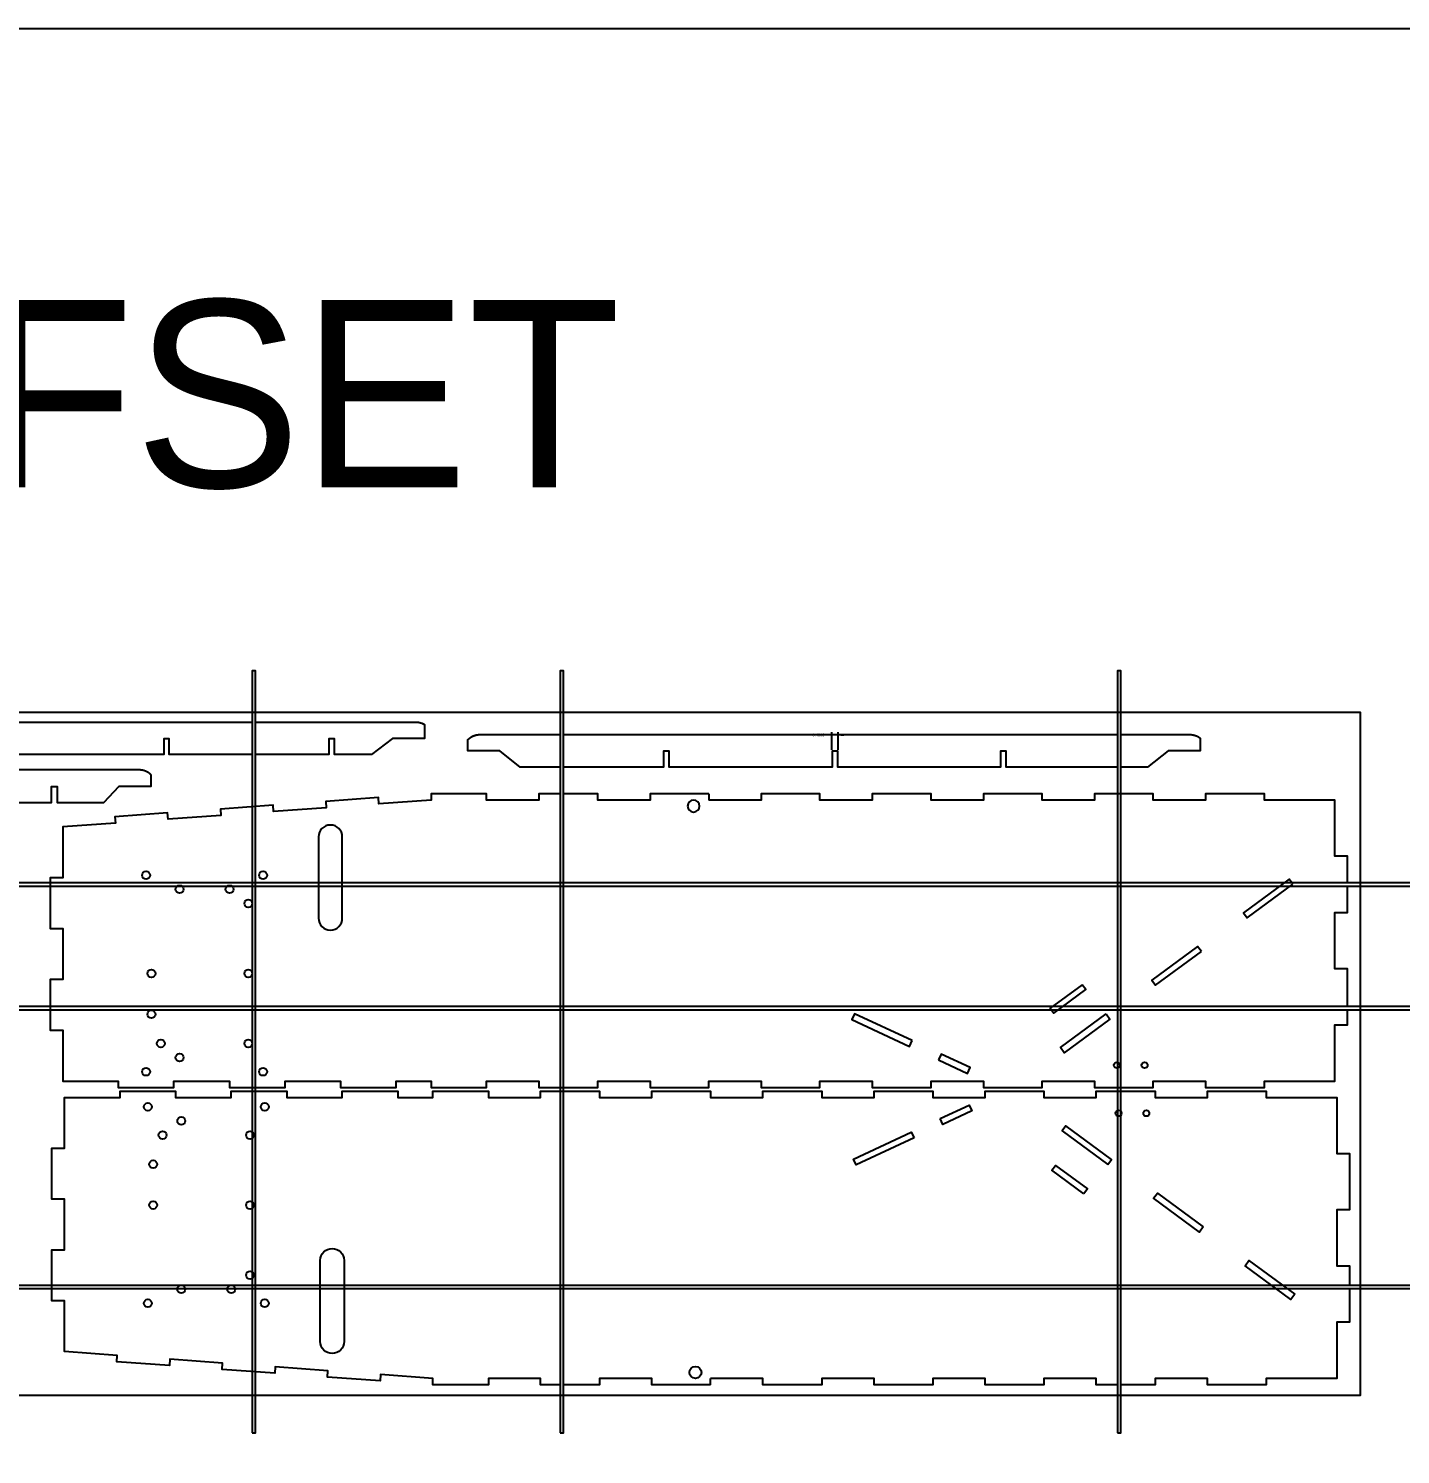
# Model space of a CAD drawing. Header units: inches. Extents: x -1514 to 1282, y -2074 to 286.
# Drawn here: x -464.4 to -378, y -1411.2 to -1321.4 of the extents above; entities that cross this region are included whole.
import ezdxf

# ---------------------------------------------------------------- set-up
doc = ezdxf.new("R2010")
doc.units = ezdxf.units.IN
doc.header["$LTSCALE"] = 0.1
doc.header["$MEASUREMENT"] = 0
doc.linetypes.add('ACAD_ISO03W100', pattern=[30, 12, -18])
doc.layers.add('pic', color=1, linetype='Continuous')
doc.dimstyles.get("Standard").update_dxf_attribs({"dimtxt": 0.18, "dimasz": 0.18, "dimexe": 0.18, "dimexo": 0.0625, "dimgap": 0.09, "dimtad": 0, "dimtih": 1, "dimtoh": 1, "dimdec": 4, "dimzin": 0, "dimdsep": 46, "dimtxsty": 'Standard', "dimcen": 0.09, "dimadec": 0, "dimazin": 0, "dimtfac": 1, "dimtdec": 4, "dimtofl": 0, "dimtmove": 0, "dimatfit": 3, "dimfxl": 1, "dimtolj": 1, "dimtzin": 0, "dimarcsym": 0})

# ---------------------------------------------------------------- blocks, each defined once
blk = doc.blocks.new('*D161')
at = {"color": 0, "linetype": 'ACAD_ISO03W100', "lineweight": -2, "transparency": 16777216}
for p, q in [((-414.013, -1365.882), (-414.193, -1365.882)), ((-413.833, -1366.82), (-413.833, -1365.702)), ((-413.433, -1366.82), (-413.433, -1365.702)), ((-413.253, -1365.882), (-413.073, -1365.882))]:
    blk.add_line(p, q, dxfattribs=at)
at = {"color": 0, "linetype": 'ACAD_ISO03W100', "lineweight": 100, "transparency": 16777216}
for points in [[(-414.013, -1365.852), (-414.013, -1365.912), (-413.833, -1365.882)], [(-413.253, -1365.852), (-413.253, -1365.912), (-413.433, -1365.882)]]:
    blk.add_solid(points, dxfattribs=at)
at = {"layer": 'Defpoints', "color": 0, "linetype": 'ACAD_ISO03W100', "lineweight": 100, "transparency": 16777216}
for p in [(-413.833, -1365.882), (-413.833, -1366.882), (-413.433, -1366.882)]:
    blk.add_point(p, dxfattribs=at)
at = {"color": 0, "linetype": 'ACAD_ISO03W100', "lineweight": 100, "transparency": 16777216, "insert": (-414.673, -1365.882), "char_height": 0.18, "attachment_point": 5}
blk.add_mtext('\\A1;0.4000', dxfattribs=at)

msp = doc.modelspace()

# ---------------------------------------------------------------- linework, layer by layer
at = {"color": 7, "linetype": 'Continuous', "lineweight": 25}
for p, q in [((-439.07332, -1369.58736), (-439.07332, -1369.98842)), ((-421.57594, -1369.58736), (-421.57594, -1369.98736)), ((-438.96399, -1406.8115), (-438.96399, -1406.41044)), ((-421.46661, -1406.8115), (-421.46661, -1406.4115))]:
    msp.add_line(p, q, dxfattribs=at)
for points in [[(-467.92946, -1365.06763), (-450.33585, -1365.06763)], [(-450.13585, -1365.06763), (-440.05645, -1365.06763), (-440.05199, -1365.06764), (-440.04751, -1365.06766), (-440.04303, -1365.06771), (-440.03854, -1365.06777), (-440.03405, -1365.06786), (-440.02956, -1365.06796), (-440.02507, -1365.06808), (-440.02059, -1365.06821), (-440.0161, -1365.06837), (-440.0116, -1365.06854), (-440.00711, -1365.06873), (-440.00262, -1365.06894), (-439.99813, -1365.06917), (-439.99364, -1365.06942), (-439.98915, -1365.06968), (-439.98466, -1365.06996), (-439.98017, -1365.07026), (-439.97568, -1365.07058), (-439.97119, -1365.07092), (-439.9667, -1365.07127), (-439.96221, -1365.07164), (-439.95772, -1365.07204), (-439.95324, -1365.07244), (-439.94875, -1365.07287), (-439.94427, -1365.07332), (-439.93979, -1365.07378), (-439.9353, -1365.07426), (-439.93082, -1365.07476), (-439.92635, -1365.07528), (-439.92187, -1365.07581), (-439.91739, -1365.07637), (-439.91292, -1365.07694), (-439.90845, -1365.07753), (-439.90398, -1365.07813), (-439.89951, -1365.07876), (-439.89505, -1365.0794), (-439.89059, -1365.08006), (-439.88613, -1365.08074), (-439.88167, -1365.08144), (-439.87722, -1365.08216), (-439.87277, -1365.08289), (-439.86832, -1365.08364), (-439.86387, -1365.08441), (-439.85943, -1365.0852), (-439.85499, -1365.086), (-439.85056, -1365.08682), (-439.84613, -1365.08766), (-439.8417, -1365.08852), (-439.83727, -1365.0894), (-439.83285, -1365.09029), (-439.82844, -1365.0912), (-439.82403, -1365.09213), (-439.81962, -1365.09308), (-439.81521, -1365.09405), (-439.81081, -1365.09503), (-439.80642, -1365.09603), (-439.80203, -1365.09705), (-439.79764, -1365.09809), (-439.79326, -1365.09914), (-439.78888, -1365.10022), (-439.78451, -1365.10131), (-439.78015, -1365.10241), (-439.77579, -1365.10354), (-439.77143, -1365.10468), (-439.76708, -1365.10584), (-439.76273, -1365.10702), (-439.7584, -1365.10822), (-439.75406, -1365.10944), (-439.74973, -1365.11067), (-439.74541, -1365.11192), (-439.7411, -1365.11319), (-439.73679, -1365.11447), (-439.73249, -1365.11577), (-439.72819, -1365.1171), (-439.7239, -1365.11843), (-439.71962, -1365.11979), (-439.71534, -1365.12117), (-439.71107, -1365.12256), (-439.70681, -1365.12397), (-439.70255, -1365.12539), (-439.69831, -1365.12683), (-439.69618, -1365.12757), (-439.69403, -1365.12831), (-439.68977, -1365.1298), (-439.6855, -1365.13131), (-439.68124, -1365.13284), (-439.67698, -1365.13439), (-439.67273, -1365.13596), (-439.66849, -1365.13755), (-439.66425, -1365.13915), (-439.66001, -1365.14077), (-439.65579, -1365.14241), (-439.65157, -1365.14407), (-439.64736, -1365.14574), (-439.64315, -1365.14744), (-439.63895, -1365.14915), (-439.63476, -1365.15088), (-439.63057, -1365.15263), (-439.62639, -1365.15439), (-439.62222, -1365.15618), (-439.61806, -1365.15798), (-439.6139, -1365.1598), (-439.60975, -1365.16163), (-439.60561, -1365.16349), (-439.60147, -1365.16536), (-439.59735, -1365.16725), (-439.59323, -1365.16916), (-439.58912, -1365.17108), (-439.58502, -1365.17302), (-439.58093, -1365.17498), (-439.57684, -1365.17696), (-439.57277, -1365.17896), (-439.5687, -1365.18097), (-439.56464, -1365.183), (-439.56059, -1365.18504), (-439.55655, -1365.18711), (-439.55252, -1365.18919), (-439.5485, -1365.19129), (-439.54449, -1365.1934), (-439.54048, -1365.19553), (-439.53649, -1365.19768), (-439.53251, -1365.19985), (-439.52853, -1365.20203), (-439.52457, -1365.20423), (-439.52062, -1365.20645), (-439.51667, -1365.20869), (-439.51274, -1365.21094), (-439.50882, -1365.2132), (-439.49256, -1365.2227), (-439.49256, -1366.0976), (-441.50899, -1366.0976), (-442.82126, -1367.11763), (-445.16556, -1367.11763), (-445.16556, -1366.11763), (-445.51556, -1366.11763), (-445.51556, -1367.11763), (-450.13585, -1367.11763)], [(-430.93545, -1367.90741), (-433.45756, -1367.90741), (-434.75024, -1366.88737), (-436.76657, -1366.88737), (-436.76657, -1366.19812), (-436.75753, -1366.18843), (-436.75517, -1366.18593), (-436.75281, -1366.18343), (-436.75044, -1366.18095), (-436.74805, -1366.17847), (-436.74566, -1366.17599), (-436.74326, -1366.17353), (-436.74085, -1366.17107), (-436.73843, -1366.16862), (-436.736, -1366.16618), (-436.73357, -1366.16375), (-436.73112, -1366.16133), (-436.72867, -1366.15891), (-436.7262, -1366.15651), (-436.72373, -1366.15411), (-436.72125, -1366.15172), (-436.71876, -1366.14933), (-436.71626, -1366.14696), (-436.71375, -1366.14459), (-436.71124, -1366.14224), (-436.70871, -1366.13989), (-436.70618, -1366.13755), (-436.70364, -1366.13522), (-436.70109, -1366.13289), (-436.69853, -1366.13058), (-436.69597, -1366.12827), (-436.69339, -1366.12597), (-436.69081, -1366.12368), (-436.68822, -1366.1214), (-436.68562, -1366.11913), (-436.68301, -1366.11687), (-436.6804, -1366.11461), (-436.67778, -1366.11237), (-436.67515, -1366.11013), (-436.67251, -1366.1079), (-436.66987, -1366.10568), (-436.66721, -1366.10347), (-436.66455, -1366.10127), (-436.66188, -1366.09908), (-436.65921, -1366.09689), (-436.65653, -1366.09472), (-436.65383, -1366.09255), (-436.65114, -1366.09039), (-436.64843, -1366.08825), (-436.64572, -1366.08611), (-436.643, -1366.08398), (-436.64027, -1366.08186), (-436.63754, -1366.07974), (-436.6348, -1366.07764), (-436.63205, -1366.07555), (-436.62929, -1366.07346), (-436.62653, -1366.07139), (-436.62376, -1366.06932), (-436.62099, -1366.06727), (-436.61821, -1366.06522), (-436.61542, -1366.06318), (-436.61262, -1366.06115), (-436.60982, -1366.05913), (-436.60701, -1366.05712), (-436.60419, -1366.05512), (-436.60137, -1366.05313), (-436.59854, -1366.05115), (-436.59571, -1366.04918), (-436.59287, -1366.04721), (-436.59002, -1366.04526), (-436.58717, -1366.04332), (-436.58431, -1366.04138), (-436.58144, -1366.03946), (-436.57857, -1366.03755), (-436.57569, -1366.03564), (-436.57281, -1366.03375), (-436.56992, -1366.03186), (-436.56702, -1366.02999), (-436.56412, -1366.02812), (-436.56122, -1366.02626), (-436.5583, -1366.02442), (-436.55538, -1366.02258), (-436.55246, -1366.02076), (-436.54953, -1366.01894), (-436.54659, -1366.01713), (-436.54365, -1366.01534), (-436.54071, -1366.01355), (-436.53776, -1366.01178), (-436.5348, -1366.01001), (-436.53184, -1366.00825), (-436.52887, -1366.00651), (-436.5259, -1366.00477), (-436.52292, -1366.00305), (-436.51994, -1366.00133), (-436.51695, -1365.99963), (-436.51395, -1365.99793), (-436.51096, -1365.99625), (-436.50795, -1365.99457), (-436.50495, -1365.99291), (-436.50193, -1365.99125), (-436.49892, -1365.98961), (-436.4959, -1365.98798), (-436.49287, -1365.98636), (-436.48984, -1365.98474), (-436.4868, -1365.98314), (-436.48376, -1365.98155), (-436.48072, -1365.97997), (-436.47766, -1365.9784), (-436.4746, -1365.97684), (-436.47154, -1365.97528), (-436.46847, -1365.97374), (-436.46539, -1365.97221), (-436.46231, -1365.97069), (-436.45922, -1365.96917), (-436.45613, -1365.96767), (-436.45303, -1365.96618), (-436.44993, -1365.96469), (-436.44682, -1365.96322), (-436.44371, -1365.96176), (-436.44059, -1365.9603), (-436.43746, -1365.95886), (-436.43433, -1365.95742), (-436.4312, -1365.956), (-436.42806, -1365.95458), (-436.42492, -1365.95318), (-436.42177, -1365.95179), (-436.41861, -1365.9504), (-436.41546, -1365.94903), (-436.41229, -1365.94766), (-436.40912, -1365.94631), (-436.40595, -1365.94496), (-436.40277, -1365.94363), (-436.39959, -1365.9423), (-436.39641, -1365.94099), (-436.39322, -1365.93969), (-436.39002, -1365.93839), (-436.38682, -1365.93711), (-436.38362, -1365.93583), (-436.38041, -1365.93457), (-436.3772, -1365.93331), (-436.37398, -1365.93207), (-436.37076, -1365.93083), (-436.36754, -1365.92961), (-436.36431, -1365.9284), (-436.36108, -1365.92719), (-436.35784, -1365.926), (-436.3546, -1365.92481), (-436.35136, -1365.92364), (-436.34811, -1365.92248), (-436.34486, -1365.92132), (-436.3416, -1365.92018), (-436.33834, -1365.91905), (-436.33508, -1365.91792), (-436.33181, -1365.91681), (-436.32854, -1365.91571), (-436.32527, -1365.91462), (-436.322, -1365.91353), (-436.31872, -1365.91246), (-436.31543, -1365.9114), (-436.31215, -1365.91035), (-436.30886, -1365.9093), (-436.30557, -1365.90827), (-436.30227, -1365.90725), (-436.29897, -1365.90624), (-436.29567, -1365.90524), (-436.29237, -1365.90425), (-436.28906, -1365.90327), (-436.28575, -1365.9023), (-436.28244, -1365.90134), (-436.27912, -1365.90039), (-436.2758, -1365.89945), (-436.27248, -1365.89852), (-436.26916, -1365.8976), (-436.26583, -1365.8967), (-436.2625, -1365.8958), (-436.25917, -1365.89491), (-436.25584, -1365.89403), (-436.2525, -1365.89317), (-436.24916, -1365.89231), (-436.24582, -1365.89146), (-436.24248, -1365.89063), (-436.23914, -1365.8898), (-436.23579, -1365.88899), (-436.23244, -1365.88818), (-436.22909, -1365.88739), (-436.22574, -1365.88661), (-436.22238, -1365.88583), (-436.21902, -1365.88507), (-436.21566, -1365.88432), (-436.2123, -1365.88358), (-436.20894, -1365.88284), (-436.20558, -1365.88212), (-436.20221, -1365.88141), (-436.19884, -1365.88071), (-436.19548, -1365.88002), (-436.1921, -1365.87934), (-436.18873, -1365.87868), (-436.18536, -1365.87802), (-436.18198, -1365.87737), (-436.17861, -1365.87673), (-436.17523, -1365.87611), (-436.17185, -1365.87549), (-436.16847, -1365.87489), (-436.16509, -1365.87429), (-436.16171, -1365.87371), (-436.15833, -1365.87313), (-436.15494, -1365.87257), (-436.15156, -1365.87202), (-436.14815, -1365.87147), (-436.14473, -1365.87094), (-436.14131, -1365.87041), (-436.13789, -1365.8699), (-436.13446, -1365.86939), (-436.13104, -1365.8689), (-436.12761, -1365.86841), (-436.12418, -1365.86794), (-436.12075, -1365.86748), (-436.11732, -1365.86702), (-436.11389, -1365.86658), (-436.11045, -1365.86615), (-436.10702, -1365.86573), (-436.10358, -1365.86532), (-436.10014, -1365.86492), (-436.0967, -1365.86453), (-436.09326, -1365.86415), (-436.08981, -1365.86378), (-436.08637, -1365.86342), (-436.08292, -1365.86307), (-436.07948, -1365.86273), (-436.07603, -1365.8624), (-436.07258, -1365.86209), (-436.06913, -1365.86178), (-436.06568, -1365.86148), (-436.06223, -1365.8612), (-436.05878, -1365.86092), (-436.05532, -1365.86066), (-436.05187, -1365.8604), (-436.04841, -1365.86016), (-436.04496, -1365.85992), (-436.0415, -1365.8597), (-436.03805, -1365.85949), (-436.03459, -1365.85929), (-436.03113, -1365.85909), (-436.02768, -1365.85891), (-436.02422, -1365.85874), (-436.02076, -1365.85858), (-436.0173, -1365.85843), (-436.01384, -1365.85829), (-436.01038, -1365.85816), (-436.00692, -1365.85804), (-436.00346, -1365.85793), (-436.00001, -1365.85783), (-435.99655, -1365.85774), (-435.99309, -1365.85766), (-435.98963, -1365.8576), (-435.98617, -1365.85754), (-435.98271, -1365.85749), (-435.97925, -1365.85746), (-435.97579, -1365.85743), (-435.97233, -1365.85742), (-435.96889, -1365.85741), (-430.93545, -1365.85741)], [(-430.73545, -1365.85741), (-395.82431, -1365.85741)], [(-395.62431, -1365.85741), (-391.2968, -1365.85741), (-391.2914, -1365.85742), (-391.28596, -1365.85746), (-391.28052, -1365.85753), (-391.27508, -1365.85762), (-391.26964, -1365.85774), (-391.2642, -1365.85788), (-391.25876, -1365.85805), (-391.25332, -1365.85824), (-391.24787, -1365.85847), (-391.24243, -1365.85871), (-391.23698, -1365.85899), (-391.23154, -1365.85929), (-391.2261, -1365.85961), (-391.22065, -1365.85997), (-391.21521, -1365.86034), (-391.20976, -1365.86075), (-391.20432, -1365.86118), (-391.19888, -1365.86163), (-391.19344, -1365.86211), (-391.188, -1365.86262), (-391.18257, -1365.86315), (-391.17713, -1365.86371), (-391.1717, -1365.8643), (-391.16627, -1365.86491), (-391.16084, -1365.86555), (-391.15541, -1365.86621), (-391.14999, -1365.8669), (-391.14457, -1365.86761), (-391.13915, -1365.86835), (-391.13374, -1365.86912), (-391.12833, -1365.86991), (-391.12292, -1365.87073), (-391.11752, -1365.87157), (-391.11212, -1365.87244), (-391.10672, -1365.87334), (-391.10133, -1365.87426), (-391.09594, -1365.8752), (-391.09056, -1365.87618), (-391.08519, -1365.87717), (-391.07981, -1365.8782), (-391.07445, -1365.87925), (-391.06909, -1365.88032), (-391.06373, -1365.88143), (-391.05838, -1365.88255), (-391.05304, -1365.88371), (-391.0477, -1365.88488), (-391.04237, -1365.88609), (-391.03704, -1365.88732), (-391.03173, -1365.88857), (-391.02641, -1365.88985), (-391.02111, -1365.89116), (-391.01581, -1365.89249), (-391.01052, -1365.89385), (-391.00524, -1365.89524), (-390.99997, -1365.89665), (-390.9947, -1365.89808), (-390.98945, -1365.89954), (-390.9842, -1365.90103), (-390.97896, -1365.90254), (-390.97372, -1365.90408), (-390.9685, -1365.90564), (-390.96329, -1365.90723), (-390.95808, -1365.90885), (-390.95289, -1365.91049), (-390.9477, -1365.91215), (-390.94253, -1365.91384), (-390.93736, -1365.91556), (-390.9322, -1365.9173), (-390.92706, -1365.91907), (-390.92191, -1365.92087), (-390.91676, -1365.9227), (-390.91163, -1365.92455), (-390.9065, -1365.92643), (-390.90138, -1365.92834), (-390.89627, -1365.93027), (-390.89116, -1365.93223), (-390.88607, -1365.93422), (-390.88098, -1365.93623), (-390.87591, -1365.93827), (-390.87084, -1365.94033), (-390.86578, -1365.94243), (-390.86073, -1365.94454), (-390.85569, -1365.94669), (-390.85066, -1365.94886), (-390.84564, -1365.95105), (-390.84063, -1365.95327), (-390.83563, -1365.95552), (-390.83064, -1365.95779), (-390.82566, -1365.96009), (-390.8207, -1365.96241), (-390.81574, -1365.96476), (-390.8108, -1365.96714), (-390.80587, -1365.96954), (-390.80095, -1365.97196), (-390.79604, -1365.97441), (-390.79114, -1365.97689), (-390.78626, -1365.97939), (-390.78139, -1365.98192), (-390.77653, -1365.98447), (-390.77169, -1365.98704), (-390.76686, -1365.98964), (-390.76204, -1365.99227), (-390.75723, -1365.99492), (-390.75244, -1365.99759), (-390.74767, -1366.00029), (-390.74291, -1366.00302), (-390.73816, -1366.00577), (-390.73343, -1366.00854), (-390.72871, -1366.01134), (-390.72401, -1366.01416), (-390.71932, -1366.017), (-390.71465, -1366.01987), (-390.70999, -1366.02276), (-390.70535, -1366.02568), (-390.70073, -1366.02862), (-390.69612, -1366.03159), (-390.69153, -1366.03458), (-390.68696, -1366.03759), (-390.6824, -1366.04063), (-390.67786, -1366.04369), (-390.67334, -1366.04677), (-390.66883, -1366.04988), (-390.66435, -1366.05301), (-390.65988, -1366.05616), (-390.65543, -1366.05934), (-390.65099, -1366.06254), (-390.64658, -1366.06576), (-390.63209, -1366.07646), (-390.63209, -1366.88737), (-392.64842, -1366.88737), (-393.9411, -1367.90741), (-395.62431, -1367.90741)], [(-450.33585, -1367.11763), (-455.56556, -1367.11763), (-455.56556, -1366.11763), (-455.91556, -1366.11763), (-455.91556, -1367.11763), (-466.1696, -1367.11763)], [(-395.82431, -1367.90741), (-402.8436, -1367.90741), (-402.8436, -1366.90741), (-403.1936, -1366.90741), (-403.1936, -1367.90741), (-413.45784, -1367.90741), (-413.45784, -1366.90741), (-413.80784, -1366.90741), (-413.80784, -1367.90741), (-424.07208, -1367.90741), (-424.07208, -1366.90741), (-424.42208, -1366.90741), (-424.42208, -1367.90741), (-430.73545, -1367.90741)], [(-467.92946, -1370.13524), (-462.98118, -1370.13524), (-462.98118, -1369.13524), (-462.63118, -1369.13524), (-462.63118, -1370.13524), (-459.68133, -1370.13524), (-458.72402, -1369.11517), (-456.70984, -1369.11517), (-456.70984, -1368.39771), (-456.71952, -1368.38809), (-456.72187, -1368.38578), (-456.72422, -1368.38347), (-456.72657, -1368.38118), (-456.72894, -1368.37889), (-456.73131, -1368.37661), (-456.7337, -1368.37434), (-456.73609, -1368.37208), (-456.73849, -1368.36982), (-456.74089, -1368.36758), (-456.74331, -1368.36533), (-456.74573, -1368.3631), (-456.74816, -1368.36088), (-456.7506, -1368.35866), (-456.75305, -1368.35645), (-456.7555, -1368.35425), (-456.75796, -1368.35206), (-456.76043, -1368.34987), (-456.76291, -1368.3477), (-456.76539, -1368.34553), (-456.76788, -1368.34337), (-456.77038, -1368.34121), (-456.77289, -1368.33907), (-456.7754, -1368.33693), (-456.77792, -1368.3348), (-456.78045, -1368.33268), (-456.78299, -1368.33057), (-456.78553, -1368.32846), (-456.78808, -1368.32637), (-456.79064, -1368.32428), (-456.7932, -1368.3222), (-456.79578, -1368.32012), (-456.79835, -1368.31806), (-456.80094, -1368.31601), (-456.80353, -1368.31396), (-456.80613, -1368.31192), (-456.80874, -1368.30989), (-456.81135, -1368.30787), (-456.81397, -1368.30585), (-456.81659, -1368.30385), (-456.81923, -1368.30185), (-456.82187, -1368.29986), (-456.82451, -1368.29788), (-456.82716, -1368.29591), (-456.82982, -1368.29395), (-456.83249, -1368.29199), (-456.83516, -1368.29004), (-456.83784, -1368.28811), (-456.84052, -1368.28618), (-456.84321, -1368.28426), (-456.84591, -1368.28234), (-456.84861, -1368.28044), (-456.85132, -1368.27855), (-456.85403, -1368.27666), (-456.85675, -1368.27478), (-456.85948, -1368.27291), (-456.86221, -1368.27105), (-456.86495, -1368.2692), (-456.86769, -1368.26736), (-456.87044, -1368.26553), (-456.87319, -1368.2637), (-456.87595, -1368.26189), (-456.87872, -1368.26008), (-456.88149, -1368.25828), (-456.88427, -1368.25649), (-456.88705, -1368.25471), (-456.88984, -1368.25294), (-456.89263, -1368.25118), (-456.89543, -1368.24942), (-456.89824, -1368.24768), (-456.90105, -1368.24594), (-456.90386, -1368.24421), (-456.90668, -1368.2425), (-456.90951, -1368.24079), (-456.91234, -1368.23909), (-456.91517, -1368.2374), (-456.91801, -1368.23572), (-456.92086, -1368.23405), (-456.92371, -1368.23238), (-456.92656, -1368.23073), (-456.92942, -1368.22908), (-456.93229, -1368.22745), (-456.93516, -1368.22582), (-456.93803, -1368.22421), (-456.94091, -1368.2226), (-456.94379, -1368.221), (-456.94668, -1368.21941), (-456.94957, -1368.21783), (-456.95247, -1368.21626), (-456.95537, -1368.2147), (-456.95827, -1368.21315), (-456.96118, -1368.21161), (-456.9641, -1368.21008), (-456.96701, -1368.20856), (-456.96994, -1368.20704), (-456.97286, -1368.20554), (-456.97579, -1368.20405), (-456.97873, -1368.20256), (-456.98167, -1368.20109), (-456.98461, -1368.19962), (-456.98755, -1368.19817), (-456.9905, -1368.19672), (-456.99346, -1368.19529), (-456.99642, -1368.19386), (-456.99938, -1368.19244), (-457.00234, -1368.19104), (-457.00531, -1368.18964), (-457.00829, -1368.18825), (-457.01127, -1368.18687), (-457.01426, -1368.1855), (-457.01725, -1368.18413), (-457.02025, -1368.18278), (-457.02325, -1368.18144), (-457.02626, -1368.1801), (-457.02927, -1368.17878), (-457.03228, -1368.17746), (-457.0353, -1368.17615), (-457.03833, -1368.17485), (-457.04136, -1368.17356), (-457.04439, -1368.17228), (-457.04743, -1368.17101), (-457.05049, -1368.16975), (-457.05656, -1368.16726), (-457.06268, -1368.1648), (-457.0688, -1368.16238), (-457.07495, -1368.15999), (-457.08111, -1368.15764), (-457.08728, -1368.15533), (-457.09347, -1368.15306), (-457.09968, -1368.15082), (-457.1059, -1368.14862), (-457.11213, -1368.14646), (-457.11838, -1368.14433), (-457.12464, -1368.14224), (-457.13091, -1368.14019), (-457.13719, -1368.13817), (-457.14349, -1368.1362), (-457.1498, -1368.13426), (-457.15612, -1368.13235), (-457.16245, -1368.13049), (-457.1688, -1368.12866), (-457.17515, -1368.12687), (-457.18151, -1368.12511), (-457.18789, -1368.1234), (-457.19427, -1368.12172), (-457.20066, -1368.12008), (-457.20706, -1368.11848), (-457.21347, -1368.11691), (-457.21989, -1368.11538), (-457.22632, -1368.11389), (-457.23275, -1368.11244), (-457.23919, -1368.11102), (-457.24564, -1368.10965), (-457.25209, -1368.10831), (-457.25855, -1368.10701), (-457.26502, -1368.10574), (-457.27149, -1368.10452), (-457.27797, -1368.10333), (-457.28445, -1368.10218), (-457.29093, -1368.10107), (-457.29743, -1368.1), (-457.30392, -1368.09896), (-457.31042, -1368.09797), (-457.31692, -1368.09701), (-457.32342, -1368.09609), (-457.32993, -1368.09521), (-457.33642, -1368.09437), (-457.3397, -1368.09396), (-457.343, -1368.09355), (-457.34957, -1368.09278), (-457.35615, -1368.09204), (-457.36274, -1368.09134), (-457.36934, -1368.09068), (-457.37594, -1368.09006), (-457.38254, -1368.08948), (-457.38915, -1368.08893), (-457.39576, -1368.08842), (-457.40237, -1368.08795), (-457.40898, -1368.08751), (-457.4156, -1368.08712), (-457.42222, -1368.08676), (-457.42884, -1368.08644), (-457.43546, -1368.08616), (-457.44209, -1368.08591), (-457.44871, -1368.08571), (-457.45534, -1368.08554), (-457.46196, -1368.0854), (-457.46858, -1368.08531), (-457.47521, -1368.08525), (-457.4818, -1368.08524), (-467.92946, -1368.08524)], [(-430.93545, -1369.58736), (-432.28049, -1369.58736), (-432.28049, -1369.98736), (-435.57385, -1369.98736), (-435.57385, -1369.58736), (-439.07332, -1369.58736), (-439.07332, -1369.98842), (-442.36267, -1370.22827), (-442.39176, -1369.82933), (-445.71021, -1370.07129), (-445.68112, -1370.47024), (-448.99956, -1370.71221), (-449.02865, -1370.31326), (-452.34709, -1370.55523), (-452.318, -1370.95417), (-455.63644, -1371.19614), (-455.66553, -1370.7972), (-458.98397, -1371.03917), (-458.95488, -1371.43811), (-462.27332, -1371.68008), (-462.27332, -1374.88154), (-463.07332, -1374.88154), (-463.07332, -1378.08299), (-462.27332, -1378.08299), (-462.27332, -1381.28445), (-463.07332, -1381.28445), (-463.07332, -1384.4859), (-462.27332, -1384.4859), (-462.27332, -1387.68736), (-458.77332, -1387.68736), (-458.77332, -1388.08736), (-455.27332, -1388.08736), (-455.27332, -1387.68736), (-451.77332, -1387.68736), (-451.77332, -1388.08736), (-448.27332, -1388.08736), (-448.27332, -1387.68736), (-444.77332, -1387.68736), (-444.77332, -1388.08736), (-441.27332, -1388.08736), (-441.27332, -1387.68736), (-439.07332, -1387.68736), (-439.07332, -1388.08736), (-435.57385, -1388.08736), (-435.57385, -1387.68736), (-432.28049, -1387.68736), (-432.28049, -1388.08736), (-428.57489, -1388.08736), (-428.57489, -1387.68736), (-425.28049, -1387.68736), (-425.28049, -1388.08736), (-421.57594, -1388.08736), (-421.57594, -1387.68736), (-418.28049, -1387.68736), (-418.28049, -1388.08736), (-414.57699, -1388.08736), (-414.57699, -1387.68736), (-411.28049, -1387.68736), (-411.28049, -1388.08736), (-407.57803, -1388.08736), (-407.57803, -1387.68736), (-404.28049, -1387.68736), (-404.28049, -1388.08736), (-400.57908, -1388.08736), (-400.57908, -1387.68736), (-397.28049, -1387.68736), (-397.28049, -1388.08736), (-393.58013, -1388.08736), (-393.58013, -1387.68736), (-390.28049, -1387.68736), (-390.28049, -1388.08736), (-386.58118, -1388.08736), (-386.58118, -1387.68736), (-382.13455, -1387.68736), (-382.13455, -1384.14736), (-381.33455, -1384.14736), (-381.33455, -1383.1894)], [(-421.57594, -1369.58736), (-425.28049, -1369.58736), (-425.28049, -1369.98736), (-428.57489, -1369.98736), (-428.57489, -1369.58736), (-430.73545, -1369.58736)], [(-381.33455, -1375.20423), (-381.33455, -1373.52736), (-382.13455, -1373.52736), (-382.13455, -1369.98736), (-386.58118, -1369.98736), (-386.58118, -1369.58736), (-390.28049, -1369.58736), (-390.28049, -1369.98736), (-393.58013, -1369.98736), (-393.58013, -1369.58736), (-397.28049, -1369.58736), (-397.28049, -1369.98736), (-400.57908, -1369.98736), (-400.57908, -1369.58736), (-404.28049, -1369.58736), (-404.28049, -1369.98736), (-407.57803, -1369.98736), (-407.57803, -1369.58736), (-411.28049, -1369.58736), (-411.28049, -1369.98736), (-414.57699, -1369.98736), (-414.57699, -1369.58736), (-418.28049, -1369.58736), (-418.28049, -1369.98736), (-421.57594, -1369.98736)], [(-381.33455, -1382.9894), (-381.33455, -1380.60736), (-382.13455, -1380.60736), (-382.13455, -1377.06736), (-381.33455, -1377.06736), (-381.33455, -1375.40423)], [(-396.54939, -1383.45397), (-396.31196, -1383.7763), (-399.19454, -1385.89962), (-399.43197, -1385.57729), (-396.54939, -1383.45397)], [(-430.93545, -1406.8115), (-432.17116, -1406.8115), (-432.17116, -1406.4115), (-435.46451, -1406.4115), (-435.46451, -1406.8115), (-438.96399, -1406.8115), (-438.96399, -1406.41044), (-442.25334, -1406.17059), (-442.28243, -1406.56953), (-445.60087, -1406.32756), (-445.57178, -1405.92862), (-448.89022, -1405.68665), (-448.91931, -1406.08559), (-452.23775, -1405.84362), (-452.20866, -1405.44468), (-455.52711, -1405.20271), (-455.5562, -1405.60165), (-458.87464, -1405.35968), (-458.84555, -1404.96074), (-462.16399, -1404.71877), (-462.16399, -1401.51732), (-462.96399, -1401.51732), (-462.96399, -1398.31586), (-462.16399, -1398.31586), (-462.16399, -1395.11441), (-462.96399, -1395.11441), (-462.96399, -1391.91296), (-462.16399, -1391.91296), (-462.16399, -1388.7115), (-458.66399, -1388.7115), (-458.66399, -1388.3115), (-455.16399, -1388.3115), (-455.16399, -1388.7115), (-451.66399, -1388.7115), (-451.66399, -1388.3115), (-448.16399, -1388.3115), (-448.16399, -1388.7115), (-444.66399, -1388.7115), (-444.66399, -1388.3115), (-441.16399, -1388.3115), (-441.16399, -1388.7115), (-438.96399, -1388.7115), (-438.96399, -1388.3115), (-435.46451, -1388.3115), (-435.46451, -1388.7115), (-432.17116, -1388.7115), (-432.17116, -1388.3115), (-428.46556, -1388.3115), (-428.46556, -1388.7115), (-425.17116, -1388.7115), (-425.17116, -1388.3115), (-421.46661, -1388.3115), (-421.46661, -1388.7115), (-418.17116, -1388.7115), (-418.17116, -1388.3115), (-414.46765, -1388.3115), (-414.46765, -1388.7115), (-411.17116, -1388.7115), (-411.17116, -1388.3115), (-407.4687, -1388.3115), (-407.4687, -1388.7115), (-404.17116, -1388.7115), (-404.17116, -1388.3115), (-400.46975, -1388.3115), (-400.46975, -1388.7115), (-397.17116, -1388.7115), (-397.17116, -1388.3115), (-393.47079, -1388.3115), (-393.47079, -1388.7115), (-390.17116, -1388.7115), (-390.17116, -1388.3115), (-386.47184, -1388.3115), (-386.47184, -1388.7115), (-382.02522, -1388.7115), (-382.02522, -1392.2515), (-381.22522, -1392.2515), (-381.22522, -1395.7915), (-382.02522, -1395.7915), (-382.02522, -1399.3315), (-381.22522, -1399.3315), (-381.22522, -1400.55352)], [(-396.44006, -1392.94489), (-396.20262, -1392.62256), (-399.08521, -1390.49924), (-399.32264, -1390.82157), (-396.44006, -1392.94489)], [(-381.22522, -1400.75352), (-381.22522, -1402.8715), (-382.02522, -1402.8715), (-382.02522, -1406.4115), (-386.47184, -1406.4115), (-386.47184, -1406.8115), (-390.17116, -1406.8115), (-390.17116, -1406.4115), (-393.47079, -1406.4115), (-393.47079, -1406.8115), (-395.62431, -1406.8115)], [(-421.46661, -1406.8115), (-425.17116, -1406.8115), (-425.17116, -1406.4115), (-428.46556, -1406.4115), (-428.46556, -1406.8115), (-430.73545, -1406.8115)], [(-395.82431, -1406.8115), (-397.17116, -1406.8115), (-397.17116, -1406.4115), (-400.46975, -1406.4115), (-400.46975, -1406.8115), (-404.17116, -1406.8115), (-404.17116, -1406.4115), (-407.4687, -1406.4115), (-407.4687, -1406.8115), (-411.17116, -1406.8115), (-411.17116, -1406.4115), (-414.46765, -1406.4115), (-414.46765, -1406.8115), (-418.17116, -1406.8115), (-418.17116, -1406.4115), (-421.46661, -1406.4115)]]:
    msp.add_lwpolyline(points, dxfattribs=at)
for points in [[(-446.16464, -1377.42312, 1), (-444.66464, -1377.42312), (-444.66464, -1372.30562, 1), (-446.16464, -1372.30562)], [(-446.05531, -1398.97573, -1), (-444.55531, -1398.97573), (-444.55531, -1404.09323, -1), (-446.05531, -1404.09323)]]:
    msp.add_lwpolyline(points, format="xyb", close=True, dxfattribs=at)
for points in [[(-384.78163, -1375.28301), (-385.01906, -1374.96068), (-387.90164, -1377.084), (-387.66421, -1377.40633)], [(-390.547, -1379.52938), (-390.78422, -1379.20732), (-393.66681, -1381.33064), (-393.42958, -1381.6527)], [(-398.05677, -1381.61835), (-400.06963, -1383.10103), (-399.84723, -1383.40296), (-397.83436, -1381.92028)], [(-408.76047, -1385.13858), (-412.40148, -1383.43939), (-412.57072, -1383.80202), (-408.9297, -1385.50121)], [(-407.1092, -1386.3508), (-405.2887, -1387.20039), (-405.11947, -1386.83776), (-406.93997, -1385.98817)], [(-406.99987, -1390.04806), (-405.17937, -1389.19846), (-405.01013, -1389.56109), (-406.83064, -1390.41068)], [(-408.65114, -1391.26028), (-412.29215, -1392.95946), (-412.46138, -1392.59684), (-408.82037, -1390.89765)], [(-397.94743, -1394.78051), (-399.9603, -1393.29782), (-399.7379, -1392.99589), (-397.72503, -1394.47858)], [(-390.43766, -1396.86948), (-390.67489, -1397.19153), (-393.55747, -1395.06821), (-393.32024, -1394.74615)], [(-384.6723, -1401.11585), (-384.90973, -1401.43818), (-387.79231, -1399.31486), (-387.55488, -1398.99252)]]:
    msp.add_lwpolyline(points, close=True, dxfattribs=at)
for centre, radius in [((-457.02332, -1374.7184), 0.25), ((-449.65718, -1374.7184), 0.25), ((-454.91506, -1375.6059), 0.25), ((-451.76545, -1375.6059), 0.25), ((-450.58435, -1376.49645), 0.25), ((-456.68671, -1380.9059), 0.25), ((-450.58435, -1380.9059), 0.25), ((-456.68671, -1383.47795), 0.25), ((-456.09616, -1385.31535), 0.25), ((-450.58435, -1385.31535), 0.25), ((-454.91506, -1386.2059), 0.25), ((-395.87542, -1386.68736), 0.1875), ((-394.12542, -1386.68736), 0.1875), ((-457.02332, -1387.0934), 0.25), ((-449.65718, -1387.0934), 0.25), ((-456.91399, -1389.30546), 0.25), ((-449.54785, -1389.30546), 0.25), ((-454.80572, -1390.19296), 0.25), ((-395.76609, -1389.7115), 0.1875), ((-394.01609, -1389.7115), 0.1875), ((-455.98682, -1391.08351), 0.25), ((-450.47501, -1391.08351), 0.25), ((-456.57737, -1392.92091), 0.25), ((-456.57737, -1395.49296), 0.25), ((-450.47501, -1395.49296), 0.25), ((-450.47501, -1399.9024), 0.25), ((-454.80572, -1400.79296), 0.25), ((-451.65611, -1400.79296), 0.25), ((-456.91399, -1401.68046), 0.25), ((-449.54785, -1401.68046), 0.25)]:
    msp.add_circle(centre, radius, dxfattribs=at)
at = {"color": 7, "linetype": 'Continuous', "lineweight": 25, "extrusion": (0, 0, -1)}
msp.add_ellipse((-422.53357, -1370.36236), major_axis=(-0.3759, 0), ratio=0.99759656, dxfattribs=at)
at = {"color": 7, "linetype": 'Continuous', "lineweight": 25}
msp.add_ellipse((-422.42424, -1406.0365), major_axis=(-0.3759, 0), ratio=0.99759656, dxfattribs=at)
at = {"layer": 'pic'}
for points in [[(-543.00003, -1321.38693), (-290.43011, -1321.38693), (-290.43011, -1681.84954), (-543.00003, -1681.84954)], [(-450.33585, -1409.84736), (-450.13585, -1409.84736), (-450.13585, -1361.84736), (-450.33585, -1361.84736)], [(-430.93545, -1409.84736), (-430.73545, -1409.84736), (-430.73545, -1361.84736), (-430.93545, -1361.84736)], [(-395.82431, -1409.84736), (-395.62431, -1409.84736), (-395.62431, -1361.84736), (-395.82431, -1361.84736)], [(-499.45634, -1375.40423), (-369.45634, -1375.40423), (-369.45634, -1375.20423), (-499.45634, -1375.20423)], [(-499.45634, -1383.1894), (-369.45634, -1383.1894), (-369.45634, -1382.9894), (-499.45634, -1382.9894)], [(-499.45634, -1400.75352), (-369.45634, -1400.75352), (-369.45634, -1400.55352), (-499.45634, -1400.55352)]]:
    msp.add_lwpolyline(points, close=True, dxfattribs=at)
at = {"layer": 'pic', "color": 1}
msp.add_lwpolyline([(-494.03295, -1407.45907), (-380.53295, -1407.45907), (-380.53295, -1364.45907), (-494.03295, -1364.45907)], close=True, dxfattribs=at)

# ---------------------------------------------------------------- texts
at = {"layer": 'pic'}
msp.add_text('0.025 OFFSET', height=11.7886175, dxfattribs=at).set_placement((-533.12216, -1350.28401))

# ---------------------------------------------------------------- dimensions: what is measured, and where the dimension line sits
at = {"color": 4, "linetype": 'ACAD_ISO03W100', "lineweight": 100}
dim = msp.add_aligned_dim(p1=(-413.43284, -1366.88241), p2=(-413.83284, -1366.88241), distance=-1, dimstyle='Standard', dxfattribs=at)
dim.commit()
dim.dimension.update_dxf_attribs({"geometry": '*D161', "text_midpoint": (-414.67284, -1365.88241)})

doc.saveas('drawing.dxf')
